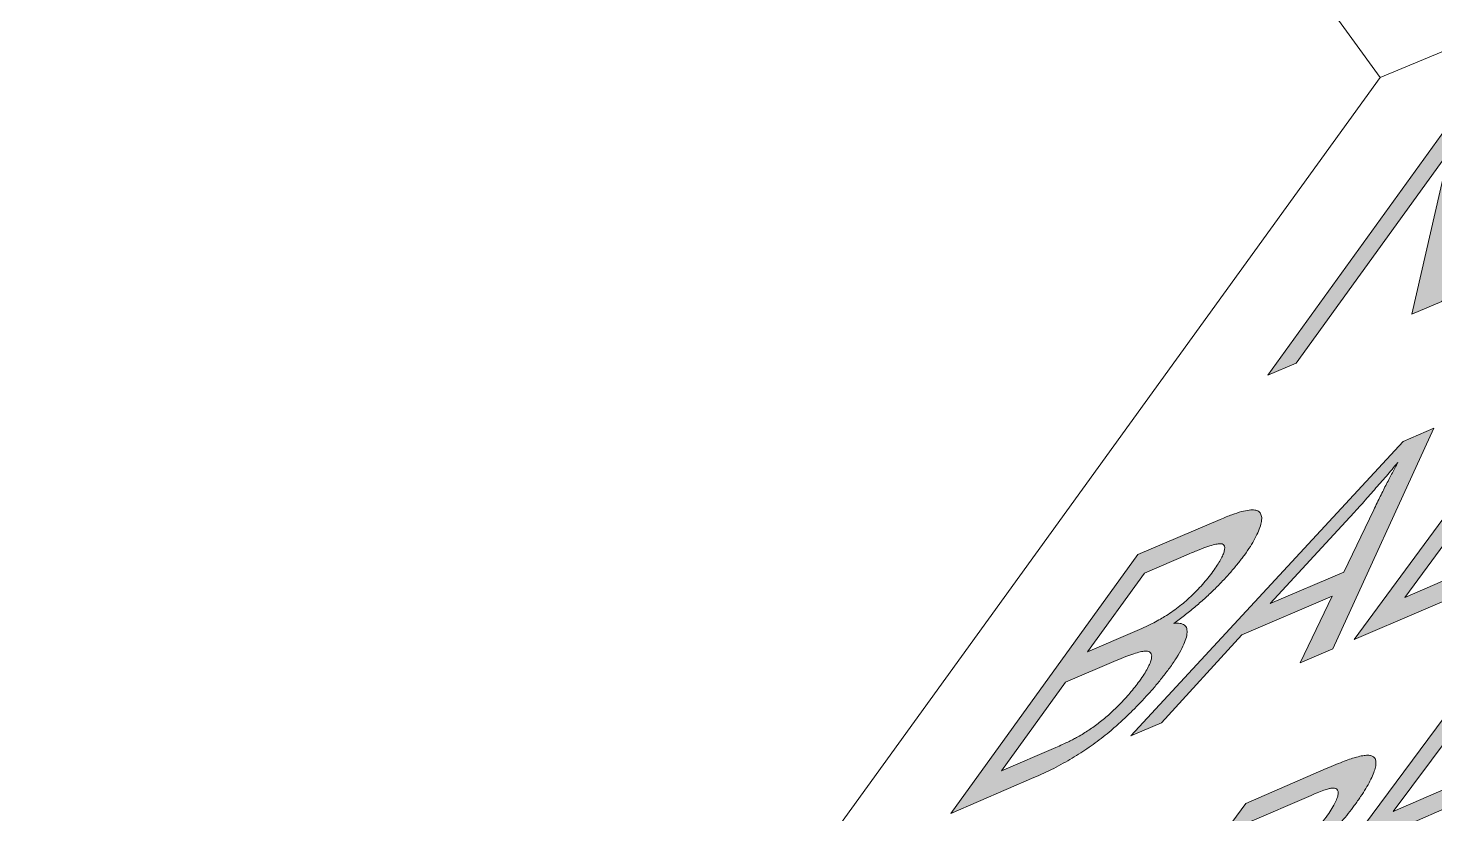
# Model space of a CAD drawing. Header units: millimetres. Extents: x 63.4 to 146.5, y -188.5 to -109.4.
# Drawn here: x 91.57 to 108.88, y -170.77 to -161.1 of the extents above; entities that cross this region are included whole.
import ezdxf

# ---------------------------------------------------------------- set-up
doc = ezdxf.new("R2010")
doc.units = ezdxf.units.MM
doc.header["$MEASUREMENT"] = 0
doc.layers.add('Ebene 1', color=7, linetype='Continuous', lineweight=0)

# ---------------------------------------------------------------- blocks, each defined once
blk = doc.blocks.new('Block_3')
at = {"layer": 'Ebene 1'}
blk.add_lwpolyline([(108.203, -161.709), (88.838, -188.484), (63.429, -151.578), (79.28, -121.897)], close=True, dxfattribs=at)
blk = doc.blocks.new('Block_2')
at = {"layer": 'Ebene 1'}
blk.add_blockref('Block_3', (0, 0), dxfattribs=at)
blk = doc.blocks.new('Block_7')
at = {"layer": 'Ebene 1', "true_color": 0x1d1d1b, "transparency": 33554687}
h = blk.add_hatch(color=250, dxfattribs=at)
h.dxf.hatch_style = 2
h.paths.add_polyline_path([(111.379, -161.146), (111.031, -161.291), (109.13, -163.905), (109.593, -161.894), (109.221, -162.05), (106.821, -165.372), (107.169, -165.224), (109.052, -162.621), (108.593, -164.621), (108.962, -164.465), (111.379, -161.146)])
h = blk.add_hatch(color=250, dxfattribs=at)
h.dxf.hatch_style = 2
h.paths.add_polyline_path([(110.576, -165.294), (110.225, -165.444), (107.885, -168.625), (109.53, -167.917), (109.804, -167.546), (108.506, -168.105), (110.576, -165.294)])
h = blk.add_hatch(color=250, dxfattribs=at)
h.dxf.hatch_style = 2
edge = h.paths.add_edge_path()
edge.add_spline(control_points=[(108.864, -166.024), (108.864, -166.024), (108.485, -166.186), (108.485, -166.186), (108.485, -166.186), (105.135, -169.809), (105.135, -169.809), (105.135, -169.809), (105.511, -169.647), (105.511, -169.647), (105.511, -169.647), (106.5, -168.566), (106.5, -168.566), (106.5, -168.566), (107.611, -168.089), (107.611, -168.089), (107.611, -168.089), (107.22, -168.911), (107.22, -168.911), (107.22, -168.911), (107.619, -168.739), (107.619, -168.739), (107.619, -168.739), (108.864, -166.024), (108.864, -166.024)], knot_values=[0, 0, 0, 0, 1, 1, 1, 2, 2, 2, 3, 3, 3, 4, 4, 4, 5, 5, 5, 6, 6, 6, 7, 7, 7, 8, 8, 8, 8], degree=3, periodic=0)
edge.add_line((108.864, -166.024), (108.864, -166.024))
edge = h.paths.add_edge_path()
edge.add_spline(control_points=[(106.85, -168.181), (106.85, -168.181), (107.829, -167.119), (107.829, -167.119), (107.882, -167.062), (107.933, -167.005), (107.984, -166.949), (108.035, -166.892), (108.084, -166.836), (108.133, -166.78), (108.183, -166.724), (108.231, -166.668), (108.279, -166.613), (108.326, -166.557), (108.374, -166.502), (108.42, -166.447), (108.399, -166.486), (108.376, -166.527), (108.353, -166.571), (108.33, -166.615), (108.306, -166.661), (108.281, -166.709), (108.256, -166.758), (108.231, -166.809), (108.205, -166.862), (108.179, -166.915), (108.152, -166.97), (108.125, -167.028), (108.125, -167.028), (107.755, -167.793), (107.755, -167.793), (107.755, -167.793), (106.85, -168.181), (106.85, -168.181)], knot_values=[0, 0, 0, 0, 1, 1, 1, 2, 2, 2, 3, 3, 3, 4, 4, 4, 5, 5, 5, 6, 6, 6, 7, 7, 7, 8, 8, 8, 9, 9, 9, 10, 10, 10, 11, 11, 11, 11], degree=3, periodic=0)
edge.add_line((106.85, -168.181), (106.85, -168.181))
h = blk.add_hatch(color=250, dxfattribs=at)
h.dxf.hatch_style = 2
edge = h.paths.add_edge_path()
edge.add_spline(control_points=[(106.236, -167.145), (106.236, -167.145), (105.22, -167.578), (105.22, -167.578), (105.22, -167.578), (102.92, -170.762), (102.92, -170.762), (102.92, -170.762), (103.942, -170.322), (103.942, -170.322), (103.985, -170.304), (104.027, -170.285), (104.067, -170.266), (104.108, -170.247), (104.149, -170.227), (104.188, -170.208), (104.227, -170.188), (104.265, -170.167), (104.303, -170.146), (104.341, -170.126), (104.378, -170.104), (104.414, -170.082), (104.449, -170.061), (104.484, -170.04), (104.519, -170.017), (104.553, -169.995), (104.587, -169.973), (104.621, -169.949), (104.655, -169.926), (104.688, -169.902), (104.721, -169.877), (104.754, -169.852), (104.787, -169.827), (104.82, -169.801), (104.851, -169.775), (104.884, -169.749), (104.916, -169.72), (104.949, -169.692), (104.983, -169.662), (105.017, -169.631), (105.051, -169.6), (105.086, -169.567), (105.121, -169.532), (105.157, -169.498), (105.192, -169.462), (105.229, -169.424), (105.265, -169.387), (105.3, -169.349), (105.334, -169.312), (105.368, -169.275), (105.401, -169.237), (105.433, -169.2), (105.464, -169.163), (105.495, -169.126), (105.524, -169.088), (105.554, -169.051), (105.582, -169.013), (105.61, -168.976), (105.643, -168.93), (105.672, -168.887), (105.698, -168.847), (105.724, -168.806), (105.745, -168.768), (105.763, -168.733), (105.781, -168.697), (105.796, -168.665), (105.806, -168.635), (105.817, -168.605), (105.823, -168.578), (105.826, -168.554), (105.829, -168.529), (105.828, -168.507), (105.823, -168.489), (105.818, -168.471), (105.809, -168.457), (105.795, -168.446), (105.781, -168.435), (105.763, -168.428), (105.741, -168.425), (105.719, -168.421), (105.693, -168.421), (105.663, -168.425), (105.707, -168.393), (105.751, -168.36), (105.794, -168.327), (105.837, -168.294), (105.879, -168.26), (105.921, -168.226), (105.962, -168.191), (106.002, -168.156), (106.042, -168.121), (106.081, -168.085), (106.119, -168.049), (106.157, -168.012), (106.195, -167.975), (106.231, -167.939), (106.265, -167.902), (106.3, -167.866), (106.332, -167.83), (106.364, -167.794), (106.395, -167.759), (106.425, -167.723), (106.453, -167.688), (106.481, -167.653), (106.508, -167.618), (106.533, -167.584), (106.56, -167.547), (106.584, -167.512), (106.606, -167.478), (106.627, -167.444), (106.647, -167.411), (106.663, -167.379), (106.68, -167.348), (106.695, -167.318), (106.707, -167.289), (106.718, -167.26), (106.728, -167.232), (106.735, -167.206), (106.742, -167.18), (106.745, -167.157), (106.746, -167.137), (106.746, -167.116), (106.743, -167.099), (106.737, -167.084), (106.731, -167.069), (106.722, -167.057), (106.709, -167.048), (106.696, -167.039), (106.68, -167.033), (106.661, -167.03), (106.642, -167.027), (106.618, -167.028), (106.591, -167.031), (106.564, -167.034), (106.532, -167.041), (106.497, -167.05), (106.461, -167.06), (106.422, -167.073), (106.379, -167.089), (106.335, -167.104), (106.288, -167.123), (106.236, -167.145)], knot_values=[0, 0, 0, 0, 1, 1, 1, 2, 2, 2, 3, 3, 3, 4, 4, 4, 5, 5, 5, 6, 6, 6, 7, 7, 7, 8, 8, 8, 9, 9, 9, 10, 10, 10, 11, 11, 11, 12, 12, 12, 13, 13, 13, 14, 14, 14, 15, 15, 15, 16, 16, 16, 17, 17, 17, 18, 18, 18, 19, 19, 19, 20, 20, 20, 21, 21, 21, 22, 22, 22, 23, 23, 23, 24, 24, 24, 25, 25, 25, 26, 26, 26, 27, 27, 27, 28, 28, 28, 29, 29, 29, 30, 30, 30, 31, 31, 31, 32, 32, 32, 33, 33, 33, 34, 34, 34, 35, 35, 35, 36, 36, 36, 37, 37, 37, 38, 38, 38, 39, 39, 39, 40, 40, 40, 41, 41, 41, 42, 42, 42, 43, 43, 43, 44, 44, 44, 45, 45, 45, 46, 46, 46, 47, 47, 47, 47], degree=3, periodic=0)
edge.add_line((106.236, -167.145), (106.236, -167.145))
edge = h.paths.add_edge_path()
edge.add_spline(control_points=[(104.603, -168.774), (104.603, -168.774), (105.304, -167.805), (105.304, -167.805), (105.304, -167.805), (105.845, -167.574), (105.845, -167.574), (105.893, -167.553), (105.938, -167.535), (105.977, -167.519), (106.017, -167.503), (106.053, -167.49), (106.084, -167.479), (106.116, -167.469), (106.143, -167.46), (106.165, -167.455), (106.188, -167.449), (106.207, -167.446), (106.221, -167.445), (106.236, -167.444), (106.248, -167.445), (106.258, -167.448), (106.268, -167.451), (106.275, -167.456), (106.281, -167.463), (106.286, -167.47), (106.289, -167.479), (106.29, -167.491), (106.291, -167.502), (106.289, -167.515), (106.285, -167.531), (106.282, -167.546), (106.276, -167.563), (106.268, -167.582), (106.26, -167.6), (106.25, -167.62), (106.239, -167.641), (106.227, -167.663), (106.213, -167.685), (106.198, -167.709), (106.182, -167.733), (106.165, -167.759), (106.146, -167.785), (106.125, -167.813), (106.104, -167.841), (106.083, -167.868), (106.061, -167.894), (106.039, -167.921), (106.016, -167.946), (105.994, -167.972), (105.97, -167.997), (105.946, -168.022), (105.923, -168.046), (105.898, -168.07), (105.873, -168.094), (105.848, -168.117), (105.823, -168.14), (105.797, -168.162), (105.771, -168.184), (105.745, -168.205), (105.718, -168.226), (105.692, -168.246), (105.664, -168.266), (105.637, -168.286), (105.609, -168.305), (105.58, -168.324), (105.551, -168.342), (105.53, -168.355), (105.507, -168.369), (105.481, -168.383), (105.455, -168.397), (105.426, -168.412), (105.396, -168.428), (105.365, -168.443), (105.332, -168.459), (105.297, -168.475), (105.262, -168.491), (105.225, -168.508), (105.186, -168.524), (105.186, -168.524), (104.603, -168.774), (104.603, -168.774)], knot_values=[0, 0, 0, 0, 1, 1, 1, 2, 2, 2, 3, 3, 3, 4, 4, 4, 5, 5, 5, 6, 6, 6, 7, 7, 7, 8, 8, 8, 9, 9, 9, 10, 10, 10, 11, 11, 11, 12, 12, 12, 13, 13, 13, 14, 14, 14, 15, 15, 15, 16, 16, 16, 17, 17, 17, 18, 18, 18, 19, 19, 19, 20, 20, 20, 21, 21, 21, 22, 22, 22, 23, 23, 23, 24, 24, 24, 25, 25, 25, 26, 26, 26, 27, 27, 27, 27], degree=3, periodic=0)
edge.add_line((104.603, -168.774), (104.603, -168.774))
edge = h.paths.add_edge_path()
edge.add_spline(control_points=[(103.543, -170.239), (103.543, -170.239), (104.331, -169.149), (104.331, -169.149), (104.331, -169.149), (104.955, -168.882), (104.955, -168.882), (104.997, -168.864), (105.037, -168.848), (105.073, -168.834), (105.109, -168.82), (105.142, -168.808), (105.171, -168.798), (105.201, -168.788), (105.227, -168.781), (105.25, -168.775), (105.273, -168.77), (105.293, -168.767), (105.309, -168.766), (105.325, -168.765), (105.339, -168.766), (105.35, -168.77), (105.362, -168.773), (105.371, -168.779), (105.378, -168.786), (105.385, -168.794), (105.389, -168.804), (105.391, -168.816), (105.393, -168.828), (105.392, -168.842), (105.388, -168.859), (105.385, -168.876), (105.379, -168.894), (105.372, -168.914), (105.364, -168.933), (105.354, -168.955), (105.342, -168.978), (105.33, -169), (105.315, -169.025), (105.299, -169.051), (105.282, -169.077), (105.263, -169.104), (105.242, -169.134), (105.223, -169.159), (105.204, -169.184), (105.185, -169.209), (105.165, -169.234), (105.145, -169.258), (105.125, -169.282), (105.104, -169.306), (105.083, -169.33), (105.062, -169.354), (105.04, -169.377), (105.018, -169.4), (104.995, -169.423), (104.972, -169.447), (104.949, -169.469), (104.927, -169.49), (104.904, -169.512), (104.882, -169.532), (104.86, -169.552), (104.838, -169.571), (104.816, -169.59), (104.795, -169.607), (104.774, -169.625), (104.753, -169.642), (104.732, -169.657), (104.711, -169.673), (104.69, -169.689), (104.669, -169.704), (104.647, -169.719), (104.625, -169.734), (104.603, -169.748), (104.581, -169.762), (104.559, -169.776), (104.536, -169.79), (104.513, -169.804), (104.49, -169.817), (104.466, -169.83), (104.452, -169.838), (104.436, -169.847), (104.419, -169.856), (104.401, -169.865), (104.382, -169.874), (104.361, -169.884), (104.34, -169.894), (104.317, -169.905), (104.292, -169.916), (104.267, -169.927), (104.24, -169.939), (104.211, -169.952), (104.211, -169.952), (103.543, -170.239), (103.543, -170.239)], knot_values=[0, 0, 0, 0, 1, 1, 1, 2, 2, 2, 3, 3, 3, 4, 4, 4, 5, 5, 5, 6, 6, 6, 7, 7, 7, 8, 8, 8, 9, 9, 9, 10, 10, 10, 11, 11, 11, 12, 12, 12, 13, 13, 13, 14, 14, 14, 15, 15, 15, 16, 16, 16, 17, 17, 17, 18, 18, 18, 19, 19, 19, 20, 20, 20, 21, 21, 21, 22, 22, 22, 23, 23, 23, 24, 24, 24, 25, 25, 25, 26, 26, 26, 27, 27, 27, 28, 28, 28, 29, 29, 29, 30, 30, 30, 31, 31, 31, 31], degree=3, periodic=0)
edge.add_line((103.543, -170.239), (103.543, -170.239))
h = blk.add_hatch(color=250, dxfattribs=at)
h.dxf.hatch_style = 2
h.paths.add_polyline_path([(110.863, -168.771), (108.99, -169.582), (106.721, -172.637), (108.639, -171.798), (108.907, -171.44), (107.33, -172.129), (108.099, -171.095), (109.525, -170.474), (109.792, -170.118), (108.364, -170.739), (109.063, -169.798), (110.589, -169.137), (110.863, -168.771)])
h = blk.add_hatch(color=250, dxfattribs=at)
h.dxf.hatch_style = 2
edge = h.paths.add_edge_path()
edge.add_spline(control_points=[(107.539, -170.211), (107.539, -170.211), (106.551, -170.639), (106.551, -170.639), (106.551, -170.639), (104.301, -173.695), (104.301, -173.695), (104.301, -173.695), (104.644, -173.545), (104.644, -173.545), (104.644, -173.545), (105.554, -172.311), (105.554, -172.311), (105.554, -172.311), (106.222, -172.02), (106.222, -172.02), (106.314, -171.98), (106.403, -171.937), (106.489, -171.892), (106.575, -171.847), (106.658, -171.8), (106.738, -171.75), (106.818, -171.7), (106.895, -171.647), (106.969, -171.592), (107.043, -171.537), (107.114, -171.48), (107.182, -171.42), (107.251, -171.359), (107.317, -171.298), (107.381, -171.236), (107.445, -171.175), (107.506, -171.112), (107.564, -171.05), (107.623, -170.987), (107.679, -170.923), (107.732, -170.859), (107.786, -170.795), (107.837, -170.731), (107.885, -170.665), (107.914, -170.627), (107.939, -170.591), (107.963, -170.556), (107.986, -170.521), (108.007, -170.488), (108.027, -170.456), (108.046, -170.424), (108.063, -170.394), (108.078, -170.364), (108.093, -170.335), (108.106, -170.307), (108.117, -170.28), (108.127, -170.254), (108.135, -170.23), (108.141, -170.208), (108.147, -170.187), (108.15, -170.167), (108.151, -170.15), (108.152, -170.133), (108.151, -170.118), (108.147, -170.105), (108.144, -170.092), (108.137, -170.082), (108.129, -170.074), (108.12, -170.065), (108.11, -170.059), (108.096, -170.054), (108.083, -170.05), (108.067, -170.048), (108.049, -170.047), (108.031, -170.047), (108.011, -170.049), (107.988, -170.053), (107.965, -170.056), (107.94, -170.062), (107.912, -170.07), (107.893, -170.075), (107.871, -170.082), (107.846, -170.09), (107.821, -170.098), (107.793, -170.108), (107.762, -170.12), (107.731, -170.131), (107.697, -170.145), (107.659, -170.16), (107.622, -170.175), (107.582, -170.192), (107.539, -170.211)], knot_values=[0, 0, 0, 0, 1, 1, 1, 2, 2, 2, 3, 3, 3, 4, 4, 4, 5, 5, 5, 6, 6, 6, 7, 7, 7, 8, 8, 8, 9, 9, 9, 10, 10, 10, 11, 11, 11, 12, 12, 12, 13, 13, 13, 14, 14, 14, 15, 15, 15, 16, 16, 16, 17, 17, 17, 18, 18, 18, 19, 19, 19, 20, 20, 20, 21, 21, 21, 22, 22, 22, 23, 23, 23, 24, 24, 24, 25, 25, 25, 26, 26, 26, 27, 27, 27, 28, 28, 28, 29, 29, 29, 29], degree=3, periodic=0)
edge.add_line((107.539, -170.211), (107.539, -170.211))
edge = h.paths.add_edge_path()
edge.add_spline(control_points=[(105.818, -171.952), (105.818, -171.952), (106.627, -170.855), (106.627, -170.855), (106.627, -170.855), (107.296, -170.565), (107.296, -170.565), (107.336, -170.548), (107.371, -170.532), (107.404, -170.519), (107.436, -170.506), (107.465, -170.495), (107.49, -170.485), (107.515, -170.476), (107.536, -170.468), (107.554, -170.463), (107.572, -170.458), (107.586, -170.454), (107.597, -170.453), (107.615, -170.45), (107.63, -170.45), (107.642, -170.452), (107.654, -170.454), (107.664, -170.459), (107.671, -170.466), (107.678, -170.473), (107.683, -170.482), (107.685, -170.494), (107.687, -170.506), (107.687, -170.521), (107.684, -170.538), (107.68, -170.554), (107.674, -170.573), (107.666, -170.594), (107.657, -170.615), (107.646, -170.638), (107.633, -170.662), (107.619, -170.687), (107.603, -170.713), (107.584, -170.742), (107.566, -170.77), (107.544, -170.801), (107.52, -170.833), (107.488, -170.877), (107.454, -170.92), (107.419, -170.962), (107.384, -171.004), (107.348, -171.044), (107.311, -171.084), (107.274, -171.123), (107.235, -171.162), (107.196, -171.199), (107.157, -171.236), (107.116, -171.272), (107.075, -171.307), (107.033, -171.341), (106.99, -171.374), (106.945, -171.406), (106.901, -171.438), (106.854, -171.468), (106.805, -171.498), (106.757, -171.527), (106.706, -171.555), (106.654, -171.582), (106.602, -171.609), (106.548, -171.634), (106.493, -171.659), (106.493, -171.659), (105.818, -171.952), (105.818, -171.952)], knot_values=[0, 0, 0, 0, 1, 1, 1, 2, 2, 2, 3, 3, 3, 4, 4, 4, 5, 5, 5, 6, 6, 6, 7, 7, 7, 8, 8, 8, 9, 9, 9, 10, 10, 10, 11, 11, 11, 12, 12, 12, 13, 13, 13, 14, 14, 14, 15, 15, 15, 16, 16, 16, 17, 17, 17, 18, 18, 18, 19, 19, 19, 20, 20, 20, 21, 21, 21, 22, 22, 22, 23, 23, 23, 23], degree=3, periodic=0)
edge.add_line((105.818, -171.952), (105.818, -171.952))
at = {"layer": 'Ebene 1'}
for points in [[(111.379, -161.146), (111.031, -161.291), (109.13, -163.905), (109.593, -161.894), (109.221, -162.05), (106.821, -165.372), (107.169, -165.224), (109.052, -162.621), (108.593, -164.621), (108.962, -164.465), (111.379, -161.146)], [(110.576, -165.294), (110.225, -165.444), (107.885, -168.625), (109.53, -167.917), (109.804, -167.546), (108.506, -168.105), (110.576, -165.294)], [(110.863, -168.771), (108.99, -169.582), (106.721, -172.637), (108.639, -171.798), (108.907, -171.44), (107.33, -172.129), (108.099, -171.095), (109.525, -170.474), (109.792, -170.118), (108.364, -170.739), (109.063, -169.798), (110.589, -169.137), (110.863, -168.771)]]:
    blk.add_lwpolyline(points, dxfattribs=at)
for points, knots in [([(108.864, -166.024), (108.864, -166.024), (108.485, -166.186), (108.485, -166.186), (108.485, -166.186), (105.135, -169.809), (105.135, -169.809), (105.135, -169.809), (105.511, -169.647), (105.511, -169.647), (105.511, -169.647), (106.5, -168.566), (106.5, -168.566), (106.5, -168.566), (107.611, -168.089), (107.611, -168.089), (107.611, -168.089), (107.22, -168.911), (107.22, -168.911), (107.22, -168.911), (107.619, -168.739), (107.619, -168.739), (107.619, -168.739), (108.864, -166.024), (108.864, -166.024)], [0, 0, 0, 0, 1, 1, 1, 2, 2, 2, 3, 3, 3, 4, 4, 4, 5, 5, 5, 6, 6, 6, 7, 7, 7, 8, 8, 8, 8]), ([(106.85, -168.181), (106.85, -168.181), (107.829, -167.119), (107.829, -167.119), (107.882, -167.062), (107.933, -167.005), (107.984, -166.949), (108.035, -166.892), (108.084, -166.836), (108.133, -166.78), (108.183, -166.724), (108.231, -166.668), (108.279, -166.613), (108.326, -166.557), (108.374, -166.502), (108.42, -166.447), (108.399, -166.486), (108.376, -166.527), (108.353, -166.571), (108.33, -166.615), (108.306, -166.661), (108.281, -166.709), (108.256, -166.758), (108.231, -166.809), (108.205, -166.862), (108.179, -166.915), (108.152, -166.97), (108.125, -167.028), (108.125, -167.028), (107.755, -167.793), (107.755, -167.793), (107.755, -167.793), (106.85, -168.181), (106.85, -168.181)], [0, 0, 0, 0, 1, 1, 1, 2, 2, 2, 3, 3, 3, 4, 4, 4, 5, 5, 5, 6, 6, 6, 7, 7, 7, 8, 8, 8, 9, 9, 9, 10, 10, 10, 11, 11, 11, 11]), ([(106.236, -167.145), (106.236, -167.145), (105.22, -167.578), (105.22, -167.578), (105.22, -167.578), (102.92, -170.762), (102.92, -170.762), (102.92, -170.762), (103.942, -170.322), (103.942, -170.322), (103.985, -170.304), (104.027, -170.285), (104.067, -170.266), (104.108, -170.247), (104.149, -170.227), (104.188, -170.208), (104.227, -170.188), (104.265, -170.167), (104.303, -170.146), (104.341, -170.126), (104.378, -170.104), (104.414, -170.082), (104.449, -170.061), (104.484, -170.04), (104.519, -170.017), (104.553, -169.995), (104.587, -169.973), (104.621, -169.949), (104.655, -169.926), (104.688, -169.902), (104.721, -169.877), (104.754, -169.852), (104.787, -169.827), (104.82, -169.801), (104.851, -169.775), (104.884, -169.749), (104.916, -169.72), (104.949, -169.692), (104.983, -169.662), (105.017, -169.631), (105.051, -169.6), (105.086, -169.567), (105.121, -169.532), (105.157, -169.498), (105.192, -169.462), (105.229, -169.424), (105.265, -169.387), (105.3, -169.349), (105.334, -169.312), (105.368, -169.275), (105.401, -169.237), (105.433, -169.2), (105.464, -169.163), (105.495, -169.126), (105.524, -169.088), (105.554, -169.051), (105.582, -169.013), (105.61, -168.976), (105.643, -168.93), (105.672, -168.887), (105.698, -168.847), (105.724, -168.806), (105.745, -168.768), (105.763, -168.733), (105.781, -168.697), (105.796, -168.665), (105.806, -168.635), (105.817, -168.605), (105.823, -168.578), (105.826, -168.554), (105.829, -168.529), (105.828, -168.507), (105.823, -168.489), (105.818, -168.471), (105.809, -168.457), (105.795, -168.446), (105.781, -168.435), (105.763, -168.428), (105.741, -168.425), (105.719, -168.421), (105.693, -168.421), (105.663, -168.425), (105.707, -168.393), (105.751, -168.36), (105.794, -168.327), (105.837, -168.294), (105.879, -168.26), (105.921, -168.226), (105.962, -168.191), (106.002, -168.156), (106.042, -168.121), (106.081, -168.085), (106.119, -168.049), (106.157, -168.012), (106.195, -167.975), (106.231, -167.939), (106.265, -167.902), (106.3, -167.866), (106.332, -167.83), (106.364, -167.794), (106.395, -167.759), (106.425, -167.723), (106.453, -167.688), (106.481, -167.653), (106.508, -167.618), (106.533, -167.584), (106.56, -167.547), (106.584, -167.512), (106.606, -167.478), (106.627, -167.444), (106.647, -167.411), (106.663, -167.379), (106.68, -167.348), (106.695, -167.318), (106.707, -167.289), (106.718, -167.26), (106.728, -167.232), (106.735, -167.206), (106.742, -167.18), (106.745, -167.157), (106.746, -167.137), (106.746, -167.116), (106.743, -167.099), (106.737, -167.084), (106.731, -167.069), (106.722, -167.057), (106.709, -167.048), (106.696, -167.039), (106.68, -167.033), (106.661, -167.03), (106.642, -167.027), (106.618, -167.028), (106.591, -167.031), (106.564, -167.034), (106.532, -167.041), (106.497, -167.05), (106.461, -167.06), (106.422, -167.073), (106.379, -167.089), (106.335, -167.104), (106.288, -167.123), (106.236, -167.145)], [0, 0, 0, 0, 1, 1, 1, 2, 2, 2, 3, 3, 3, 4, 4, 4, 5, 5, 5, 6, 6, 6, 7, 7, 7, 8, 8, 8, 9, 9, 9, 10, 10, 10, 11, 11, 11, 12, 12, 12, 13, 13, 13, 14, 14, 14, 15, 15, 15, 16, 16, 16, 17, 17, 17, 18, 18, 18, 19, 19, 19, 20, 20, 20, 21, 21, 21, 22, 22, 22, 23, 23, 23, 24, 24, 24, 25, 25, 25, 26, 26, 26, 27, 27, 27, 28, 28, 28, 29, 29, 29, 30, 30, 30, 31, 31, 31, 32, 32, 32, 33, 33, 33, 34, 34, 34, 35, 35, 35, 36, 36, 36, 37, 37, 37, 38, 38, 38, 39, 39, 39, 40, 40, 40, 41, 41, 41, 42, 42, 42, 43, 43, 43, 44, 44, 44, 45, 45, 45, 46, 46, 46, 47, 47, 47, 47]), ([(104.603, -168.774), (104.603, -168.774), (105.304, -167.805), (105.304, -167.805), (105.304, -167.805), (105.845, -167.574), (105.845, -167.574), (105.893, -167.553), (105.938, -167.535), (105.977, -167.519), (106.017, -167.503), (106.053, -167.49), (106.084, -167.479), (106.116, -167.469), (106.143, -167.46), (106.165, -167.455), (106.188, -167.449), (106.207, -167.446), (106.221, -167.445), (106.236, -167.444), (106.248, -167.445), (106.258, -167.448), (106.268, -167.451), (106.275, -167.456), (106.281, -167.463), (106.286, -167.47), (106.289, -167.479), (106.29, -167.491), (106.291, -167.502), (106.289, -167.515), (106.285, -167.531), (106.282, -167.546), (106.276, -167.563), (106.268, -167.582), (106.26, -167.6), (106.25, -167.62), (106.239, -167.641), (106.227, -167.663), (106.213, -167.685), (106.198, -167.709), (106.182, -167.733), (106.165, -167.759), (106.146, -167.785), (106.125, -167.813), (106.104, -167.841), (106.083, -167.868), (106.061, -167.894), (106.039, -167.921), (106.016, -167.946), (105.994, -167.972), (105.97, -167.997), (105.946, -168.022), (105.923, -168.046), (105.898, -168.07), (105.873, -168.094), (105.848, -168.117), (105.823, -168.14), (105.797, -168.162), (105.771, -168.184), (105.745, -168.205), (105.718, -168.226), (105.692, -168.246), (105.664, -168.266), (105.637, -168.286), (105.609, -168.305), (105.58, -168.324), (105.551, -168.342), (105.53, -168.355), (105.507, -168.369), (105.481, -168.383), (105.455, -168.397), (105.426, -168.412), (105.396, -168.428), (105.365, -168.443), (105.332, -168.459), (105.297, -168.475), (105.262, -168.491), (105.225, -168.508), (105.186, -168.524), (105.186, -168.524), (104.603, -168.774), (104.603, -168.774)], [0, 0, 0, 0, 1, 1, 1, 2, 2, 2, 3, 3, 3, 4, 4, 4, 5, 5, 5, 6, 6, 6, 7, 7, 7, 8, 8, 8, 9, 9, 9, 10, 10, 10, 11, 11, 11, 12, 12, 12, 13, 13, 13, 14, 14, 14, 15, 15, 15, 16, 16, 16, 17, 17, 17, 18, 18, 18, 19, 19, 19, 20, 20, 20, 21, 21, 21, 22, 22, 22, 23, 23, 23, 24, 24, 24, 25, 25, 25, 26, 26, 26, 27, 27, 27, 27]), ([(103.543, -170.239), (103.543, -170.239), (104.331, -169.149), (104.331, -169.149), (104.331, -169.149), (104.955, -168.882), (104.955, -168.882), (104.997, -168.864), (105.037, -168.848), (105.073, -168.834), (105.109, -168.82), (105.142, -168.808), (105.171, -168.798), (105.201, -168.788), (105.227, -168.781), (105.25, -168.775), (105.273, -168.77), (105.293, -168.767), (105.309, -168.766), (105.325, -168.765), (105.339, -168.766), (105.35, -168.77), (105.362, -168.773), (105.371, -168.779), (105.378, -168.786), (105.385, -168.794), (105.389, -168.804), (105.391, -168.816), (105.393, -168.828), (105.392, -168.842), (105.388, -168.859), (105.385, -168.876), (105.379, -168.894), (105.372, -168.914), (105.364, -168.933), (105.354, -168.955), (105.342, -168.978), (105.33, -169), (105.315, -169.025), (105.299, -169.051), (105.282, -169.077), (105.263, -169.104), (105.242, -169.134), (105.223, -169.159), (105.204, -169.184), (105.185, -169.209), (105.165, -169.234), (105.145, -169.258), (105.125, -169.282), (105.104, -169.306), (105.083, -169.33), (105.062, -169.354), (105.04, -169.377), (105.018, -169.4), (104.995, -169.423), (104.972, -169.447), (104.949, -169.469), (104.927, -169.49), (104.904, -169.512), (104.882, -169.532), (104.86, -169.552), (104.838, -169.571), (104.816, -169.59), (104.795, -169.607), (104.774, -169.625), (104.753, -169.642), (104.732, -169.657), (104.711, -169.673), (104.69, -169.689), (104.669, -169.704), (104.647, -169.719), (104.625, -169.734), (104.603, -169.748), (104.581, -169.762), (104.559, -169.776), (104.536, -169.79), (104.513, -169.804), (104.49, -169.817), (104.466, -169.83), (104.452, -169.838), (104.436, -169.847), (104.419, -169.856), (104.401, -169.865), (104.382, -169.874), (104.361, -169.884), (104.34, -169.894), (104.317, -169.905), (104.292, -169.916), (104.267, -169.927), (104.24, -169.939), (104.211, -169.952), (104.211, -169.952), (103.543, -170.239), (103.543, -170.239)], [0, 0, 0, 0, 1, 1, 1, 2, 2, 2, 3, 3, 3, 4, 4, 4, 5, 5, 5, 6, 6, 6, 7, 7, 7, 8, 8, 8, 9, 9, 9, 10, 10, 10, 11, 11, 11, 12, 12, 12, 13, 13, 13, 14, 14, 14, 15, 15, 15, 16, 16, 16, 17, 17, 17, 18, 18, 18, 19, 19, 19, 20, 20, 20, 21, 21, 21, 22, 22, 22, 23, 23, 23, 24, 24, 24, 25, 25, 25, 26, 26, 26, 27, 27, 27, 28, 28, 28, 29, 29, 29, 30, 30, 30, 31, 31, 31, 31]), ([(107.539, -170.211), (107.539, -170.211), (106.551, -170.639), (106.551, -170.639), (106.551, -170.639), (104.301, -173.695), (104.301, -173.695), (104.301, -173.695), (104.644, -173.545), (104.644, -173.545), (104.644, -173.545), (105.554, -172.311), (105.554, -172.311), (105.554, -172.311), (106.222, -172.02), (106.222, -172.02), (106.314, -171.98), (106.403, -171.937), (106.489, -171.892), (106.575, -171.847), (106.658, -171.8), (106.738, -171.75), (106.818, -171.7), (106.895, -171.647), (106.969, -171.592), (107.043, -171.537), (107.114, -171.48), (107.182, -171.42), (107.251, -171.359), (107.317, -171.298), (107.381, -171.236), (107.445, -171.175), (107.506, -171.112), (107.564, -171.05), (107.623, -170.987), (107.679, -170.923), (107.732, -170.859), (107.786, -170.795), (107.837, -170.731), (107.885, -170.665), (107.914, -170.627), (107.939, -170.591), (107.963, -170.556), (107.986, -170.521), (108.007, -170.488), (108.027, -170.456), (108.046, -170.424), (108.063, -170.394), (108.078, -170.364), (108.093, -170.335), (108.106, -170.307), (108.117, -170.28), (108.127, -170.254), (108.135, -170.23), (108.141, -170.208), (108.147, -170.187), (108.15, -170.167), (108.151, -170.15), (108.152, -170.133), (108.151, -170.118), (108.147, -170.105), (108.144, -170.092), (108.137, -170.082), (108.129, -170.074), (108.12, -170.065), (108.11, -170.059), (108.096, -170.054), (108.083, -170.05), (108.067, -170.048), (108.049, -170.047), (108.031, -170.047), (108.011, -170.049), (107.988, -170.053), (107.965, -170.056), (107.94, -170.062), (107.912, -170.07), (107.893, -170.075), (107.871, -170.082), (107.846, -170.09), (107.821, -170.098), (107.793, -170.108), (107.762, -170.12), (107.731, -170.131), (107.697, -170.145), (107.659, -170.16), (107.622, -170.175), (107.582, -170.192), (107.539, -170.211)], [0, 0, 0, 0, 1, 1, 1, 2, 2, 2, 3, 3, 3, 4, 4, 4, 5, 5, 5, 6, 6, 6, 7, 7, 7, 8, 8, 8, 9, 9, 9, 10, 10, 10, 11, 11, 11, 12, 12, 12, 13, 13, 13, 14, 14, 14, 15, 15, 15, 16, 16, 16, 17, 17, 17, 18, 18, 18, 19, 19, 19, 20, 20, 20, 21, 21, 21, 22, 22, 22, 23, 23, 23, 24, 24, 24, 25, 25, 25, 26, 26, 26, 27, 27, 27, 28, 28, 28, 29, 29, 29, 29]), ([(105.818, -171.952), (105.818, -171.952), (106.627, -170.855), (106.627, -170.855), (106.627, -170.855), (107.296, -170.565), (107.296, -170.565), (107.336, -170.548), (107.371, -170.532), (107.404, -170.519), (107.436, -170.506), (107.465, -170.495), (107.49, -170.485), (107.515, -170.476), (107.536, -170.468), (107.554, -170.463), (107.572, -170.458), (107.586, -170.454), (107.597, -170.453), (107.615, -170.45), (107.63, -170.45), (107.642, -170.452), (107.654, -170.454), (107.664, -170.459), (107.671, -170.466), (107.678, -170.473), (107.683, -170.482), (107.685, -170.494), (107.687, -170.506), (107.687, -170.521), (107.684, -170.538), (107.68, -170.554), (107.674, -170.573), (107.666, -170.594), (107.657, -170.615), (107.646, -170.638), (107.633, -170.662), (107.619, -170.687), (107.603, -170.713), (107.584, -170.742), (107.566, -170.77), (107.544, -170.801), (107.52, -170.833), (107.488, -170.877), (107.454, -170.92), (107.419, -170.962), (107.384, -171.004), (107.348, -171.044), (107.311, -171.084), (107.274, -171.123), (107.235, -171.162), (107.196, -171.199), (107.157, -171.236), (107.116, -171.272), (107.075, -171.307), (107.033, -171.341), (106.99, -171.374), (106.945, -171.406), (106.901, -171.438), (106.854, -171.468), (106.805, -171.498), (106.757, -171.527), (106.706, -171.555), (106.654, -171.582), (106.602, -171.609), (106.548, -171.634), (106.493, -171.659), (106.493, -171.659), (105.818, -171.952), (105.818, -171.952)], [0, 0, 0, 0, 1, 1, 1, 2, 2, 2, 3, 3, 3, 4, 4, 4, 5, 5, 5, 6, 6, 6, 7, 7, 7, 8, 8, 8, 9, 9, 9, 10, 10, 10, 11, 11, 11, 12, 12, 12, 13, 13, 13, 14, 14, 14, 15, 15, 15, 16, 16, 16, 17, 17, 17, 18, 18, 18, 19, 19, 19, 20, 20, 20, 21, 21, 21, 22, 22, 22, 23, 23, 23, 23])]:
    blk.add_open_spline(points, degree=3, knots=knots, dxfattribs=at)
blk = doc.blocks.new('Block_6')
at = {"layer": 'Ebene 1'}
blk.add_lwpolyline([(146.454, -145.82), (124.749, -172.34), (88.838, -188.484), (108.203, -161.709)], close=True, dxfattribs=at)
blk.add_blockref('Block_7', (0, 0), dxfattribs=at)
blk = doc.blocks.new('Block_5')
at = {"layer": 'Ebene 1'}
blk.add_blockref('Block_6', (0, 0), dxfattribs=at)
blk = doc.blocks.new('Block_9')
at = {"layer": 'Ebene 1'}
blk.add_lwpolyline([(118.12, -109.372), (146.454, -145.82), (108.203, -161.709), (79.28, -121.897)], close=True, dxfattribs=at)
blk = doc.blocks.new('Block_8')
at = {"layer": 'Ebene 1'}
blk.add_blockref('Block_9', (0, 0), dxfattribs=at)
blk = doc.blocks.new('Block_1')
at = {"layer": 'Ebene 1'}
for name in ['Block_8', 'Block_2', 'Block_5']:
    blk.add_blockref(name, (0, 0), dxfattribs=at)
blk = doc.blocks.new('Block_0')
at = {"layer": 'Ebene 1'}
blk.add_blockref('Block_1', (0, 0), dxfattribs=at)

msp = doc.modelspace()

# ---------------------------------------------------------------- block references
at = {"layer": 'Ebene 1'}
msp.add_blockref('Block_0', (0, 0), dxfattribs=at)

doc.saveas('drawing.dxf')
